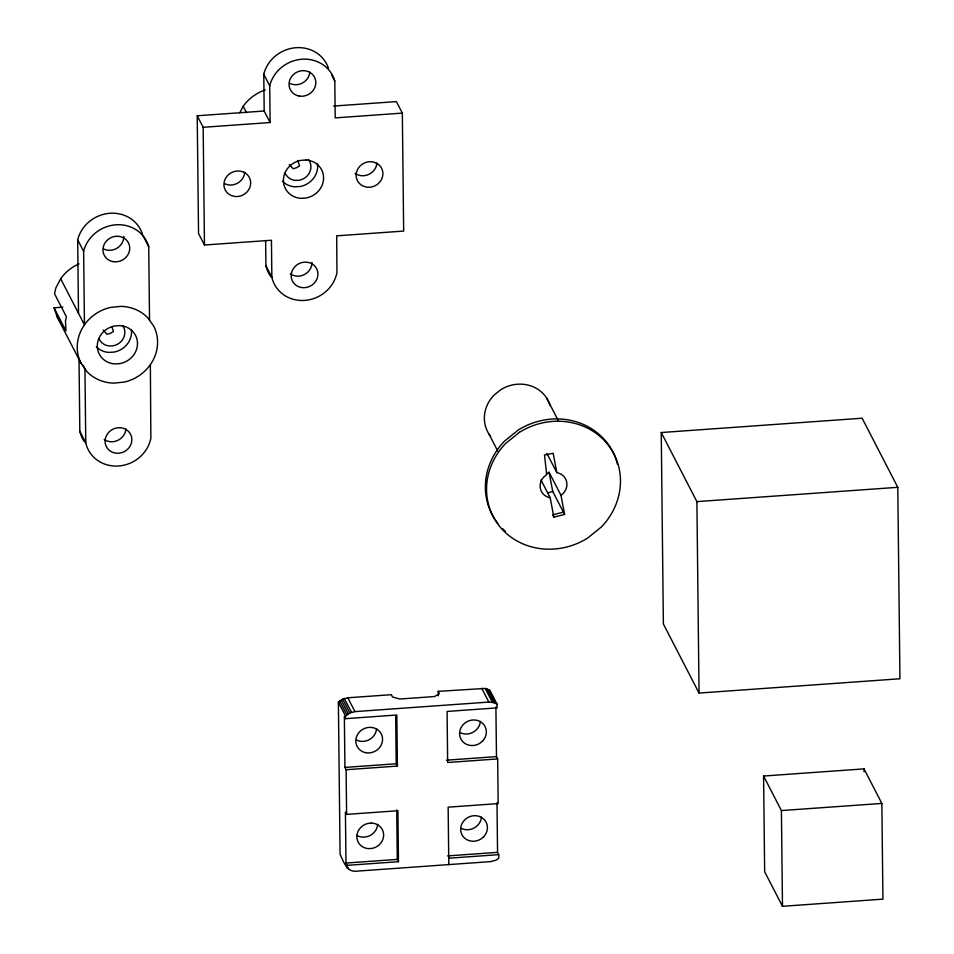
<?xml version="1.0" encoding="UTF-8"?>
<svg xmlns="http://www.w3.org/2000/svg" width="954" height="954" viewBox="0 0 954 954"><rect width="100%" height="100%" fill="white"/><g stroke="black" fill="none" stroke-linecap="round" stroke-linejoin="round"><path stroke-width="1.43" d="M125.785 429.05L125.558 431.113A13.606 12.581 -27.3 0 1 104.224 439.496M311.982 262.433L311.648 265.534A13.606 12.581 -27.3 0 1 290.314 273.917M78.991 263.9A40.807 37.731 -27.3 0 0 60.674 278.783L55.845 287.965L54.533 293.772L66.41 316.8L65.48 320.902L65.957 330.859L54.068 307.832L62.821 307.116M239.752 112.846L243.198 106.299A40.807 37.731 -27.3 0 1 265.272 89.986M496.986 802.755L497.547 852.351L498.727 854.653L498.775 858.397L495.758 860.281L490.654 861.617L356.724 871.157C346.648 872.552 343.523 861.402 340.077 854.271L338.384 702.204L342.701 699.127L347.816 697.791L391.331 694.691L392.523 696.992L399.869 699.02L434.595 696.539L439.4 693.665L438.208 691.352L485.204 688.442L489.915 690.314L497.046 704.135L497.094 707.88L447.092 711.434L447.653 762.496L497.666 758.931L498.155 803.602L448.153 807.167L448.797 864.598M345.539 718.672L344.358 716.371L344.931 767.421L346.111 769.723L397.401 766.074L396.828 715.011L345.539 718.672L345.515 716.025L349.832 712.948L354.948 711.612L488.865 702.072L494.005 702.681L497.046 704.135M563.42 512.131L552.676 514.814L553.869 517.128L564.613 514.444L560.964 495.281L549.075 472.254L548.443 472.755A13.606 12.581 -27.3 0 1 546.332 473.852M560.964 495.281L563.087 493.564A13.606 12.581 -27.3 0 0 556.838 472.635L553.153 453.305L544.495 455.01L546.69 474.639L543.935 476.857A13.606 12.581 -27.3 0 0 550.184 497.785L553.869 517.128M549.075 472.254L552.724 491.405L547.751 492.956M197.216 115.78L264.186 111.01L270.125 122.529L203.166 127.299L197.216 115.78L198.539 233.503L204.478 245.011L271.437 240.253L271.854 277.232A33.688 31.148 -27.3 0 0 304.684 300.415A33.688 31.148 -27.3 0 0 336.953 272.594L336.69 235.841L403.661 231.071L402.338 113.109L396.399 101.601L333.65 106.061M402.338 113.109L335.224 117.891L334.806 81.15L331.503 74.746M661.241 432.532L862.13 418.222L897.786 487.315L899.932 678.771L699.043 693.069L663.376 623.976L661.241 432.532L696.897 501.625L699.043 693.069M696.897 501.625L897.786 487.315M344.931 767.421L396.208 763.76L397.401 766.074M446.472 760.183L496.474 756.629L497.666 758.931M763.582 776.031L864.026 768.876L881.854 803.423L882.927 899.145L782.483 906.3L764.655 871.753L763.582 776.031L781.409 810.578L782.483 906.3M346.612 814.394L397.89 810.745L398.462 861.7L347.184 865.35L345.992 863.048L345.42 812.092L346.612 814.394L346.111 769.723M781.409 810.578L881.854 803.423M345.992 863.048L397.281 859.399L398.462 861.7M447.533 855.917L497.547 852.351M448.726 858.218L498.727 854.653M224.786 183.788L228.03 184.826A13.606 12.581 -27.3 0 0 244.713 172.412M289.289 164.529L293.116 168.751L296.515 167.737L299.568 165.924L297.72 160.439M103.199 330.108L107.027 334.329L110.425 333.316L113.478 331.503L112.095 327.389M54.068 307.832L57.24 317.169L60.388 321.665M81.018 363.236L86.671 371.321A40.807 37.731 -27.3 0 0 113.967 383.138L124.449 382.053A40.807 37.731 -27.3 0 0 153.785 326.28L148.132 318.195A40.807 37.731 -27.3 0 0 120.836 306.365L110.354 307.462A40.807 37.731 -27.3 0 0 81.018 363.236L57.24 317.169M546.666 398.104L558.162 420.368M546.928 453.448L556.838 472.635M552.724 491.405L564.613 514.444M540.942 479.874L550.184 497.785M489.032 434.142L497.821 451.17M328.462 68.306A34.07 31.494 -27.3 0 0 295.311 47.76A34.07 31.494 -27.3 0 0 263.769 74.269L269.72 85.788L270.125 122.529M243.198 106.299L246.537 112.775M488.448 689.492L495.579 703.313M486.874 688.86L494.005 702.681M485.204 688.442L492.336 702.263M265.629 240.563L265.916 265.713L271.854 277.232M481.734 688.251L488.865 702.072M142.778 235.209L148.729 246.728L149.54 320.21M347.816 697.791L354.948 711.612M344.346 698.471L351.477 712.292M342.701 699.127L349.832 712.948M341.138 699.986L348.27 713.795M339.684 701.011L346.815 714.832M338.384 702.204L345.515 716.025M142.373 233.885A34.07 31.494 -27.3 0 0 109.221 213.338A34.07 31.494 -27.3 0 0 77.679 239.848L83.63 251.355L84.453 324.849L60.674 278.783M347.244 866.578L348.544 869.094M82.962 365L84.942 368.84L85.765 442.811A33.688 31.148 -27.3 0 0 118.594 465.993A33.688 31.148 -27.3 0 0 150.863 438.172L150.362 364.666M79.015 358.811L79.826 431.291L85.765 442.811M864.026 768.876L864.062 771.822M495.913 707.033L496.474 756.629M438.208 691.352L438.256 695.788M395.671 715.631L396.208 763.76M396.721 809.898L397.281 859.399M347.184 865.35L347.208 868.092M263.769 74.269L264.186 111.01M203.166 127.299L204.478 245.011M77.679 239.848L78.502 313.329M376.591 728.784A13.606 12.581 -27.3 0 1 356.665 740.161M480.375 721.403A13.606 12.581 -27.3 0 1 476.595 729.583L473.84 731.813A13.606 12.581 -27.3 0 1 460.448 732.767M481.448 817.125A13.606 12.581 -27.3 0 1 477.668 825.317L474.913 827.535A13.606 12.581 -27.3 0 1 461.521 828.489M377.665 824.387A13.606 12.581 -27.3 0 1 366.896 836.73L363.414 837.147A13.606 12.581 -27.3 0 1 356.856 835.418M490.618 436.372A34.01 31.446 -27.3 0 1 493.922 395.242L500.802 389.685A34.01 31.446 -27.3 0 1 550.1 405.557M617.536 464.431A68.008 62.881 -27.3 0 0 518.225 430.027L504.463 441.153A68.008 62.881 -27.3 0 0 497.869 523.412M505.477 531.402A68.008 62.881 -27.3 0 1 502.46 528.588M269.72 85.788A34.07 31.494 -27.3 0 1 301.989 59.22A34.07 31.494 -27.3 0 1 334.806 81.15M309.835 72.099A13.606 12.581 -27.3 0 1 289.909 83.475M308.309 159.413A13.606 12.581 -27.3 0 1 299.067 180.258L295.561 180.413A13.606 12.581 -27.3 0 1 285.091 173.103M317.467 163.981A20.404 18.865 -27.3 0 1 300.14 186.507L294.893 186.817A20.404 18.865 -27.3 0 1 282.42 181.188M271.353 277.28A33.688 31.148 -27.3 0 1 265.916 265.713M376.925 163.122A13.606 12.581 -27.3 0 1 360.242 175.536L356.999 174.487A13.606 12.581 -27.3 0 1 355.067 173.354M83.63 251.355A34.07 31.494 -27.3 0 1 115.899 224.798A34.07 31.494 -27.3 0 1 148.729 246.728M123.781 236.568A13.606 12.581 -27.3 0 1 103.819 249.042M122.875 325.863A13.606 12.581 -27.3 0 1 112.977 345.837L109.483 345.992A13.606 12.581 -27.3 0 1 99.001 338.682M131.378 329.559A20.404 18.865 -27.3 0 1 114.051 352.086L108.804 352.396A20.404 18.865 -27.3 0 1 96.33 346.767M84.417 441.702A33.688 31.148 -27.3 0 1 79.826 431.291M105.441 438.339L105.083 441.678A13.606 12.581 -27.3 0 0 117.115 453.269A13.606 12.581 -27.3 0 0 131.509 442.62L131.855 439.281A13.606 12.581 -27.3 0 0 121.552 427.857L118.069 427.738A13.606 12.581 -27.3 0 0 105.441 438.339M291.53 272.761L291.173 276.1A13.606 12.581 -27.3 0 0 303.205 287.691A13.606 12.581 -27.3 0 0 317.599 277.042L317.944 273.703A13.606 12.581 -27.3 0 0 307.641 262.29L304.159 262.159A13.606 12.581 -27.3 0 0 291.53 272.761M519.417 432.329L505.656 443.455A68.008 62.881 -27.3 0 0 500.826 527.848A68.008 62.881 -27.3 0 0 587.604 538.092L601.366 526.966A68.008 62.881 -27.3 0 0 606.195 442.584A68.008 62.881 -27.3 0 0 519.417 432.329M482.533 741.103L479.79 743.333A13.606 12.581 -27.3 0 1 459.578 733.709A13.606 12.581 -27.3 0 1 479.54 721.224L482.342 723.049A13.606 12.581 -27.3 0 1 482.533 741.103M483.606 836.825L480.852 839.055A13.606 12.581 -27.3 0 1 460.651 829.431A13.606 12.581 -27.3 0 1 480.613 816.946L483.404 818.782A13.606 12.581 -27.3 0 1 483.606 836.825M371.142 823.075L367.648 823.493A13.606 12.581 -27.3 0 0 356.879 837.505A13.606 12.581 -27.3 0 0 369.353 848.666L372.847 848.237A13.606 12.581 -27.3 0 0 383.615 834.237A13.606 12.581 -27.3 0 0 371.142 823.075M306.151 160.022L300.904 160.344A20.404 18.865 -27.3 0 0 283.398 180.378A20.404 18.865 -27.3 0 0 300.832 198.337L306.079 198.015A20.404 18.865 -27.3 0 0 323.585 177.981A20.404 18.865 -27.3 0 0 306.151 160.022M120.061 325.6L114.814 325.91A20.404 18.865 -27.3 0 0 97.308 345.956A20.404 18.865 -27.3 0 0 114.742 363.915L119.989 363.593A20.404 18.865 -27.3 0 0 137.495 343.559A20.404 18.865 -27.3 0 0 120.061 325.6M376.091 162.943L372.847 161.906A13.606 12.581 -27.3 0 0 357.094 170.48A13.606 12.581 -27.3 0 0 362.949 186.006L366.193 187.056A13.606 12.581 -27.3 0 0 381.946 178.481A13.606 12.581 -27.3 0 0 376.091 162.943M243.878 172.245L240.635 171.195A13.606 12.581 -27.3 0 0 224.87 179.769A13.606 12.581 -27.3 0 0 230.725 195.296L233.968 196.345A13.606 12.581 -27.3 0 0 249.733 187.771A13.606 12.581 -27.3 0 0 243.878 172.245M365.847 752.718A13.606 12.581 -27.3 0 0 382.077 735.916A13.606 12.581 -27.3 0 0 359.61 731.79A13.606 12.581 -27.3 0 0 365.847 752.718M299.091 96.032A13.606 12.581 -27.3 0 0 315.321 79.23A13.606 12.581 -27.3 0 0 292.854 75.104A13.606 12.581 -27.3 0 0 299.091 96.032M113.001 261.611A13.606 12.581 -27.3 0 0 129.231 244.808A13.606 12.581 -27.3 0 0 106.765 240.682A13.606 12.581 -27.3 0 0 113.001 261.611"/></g></svg>
